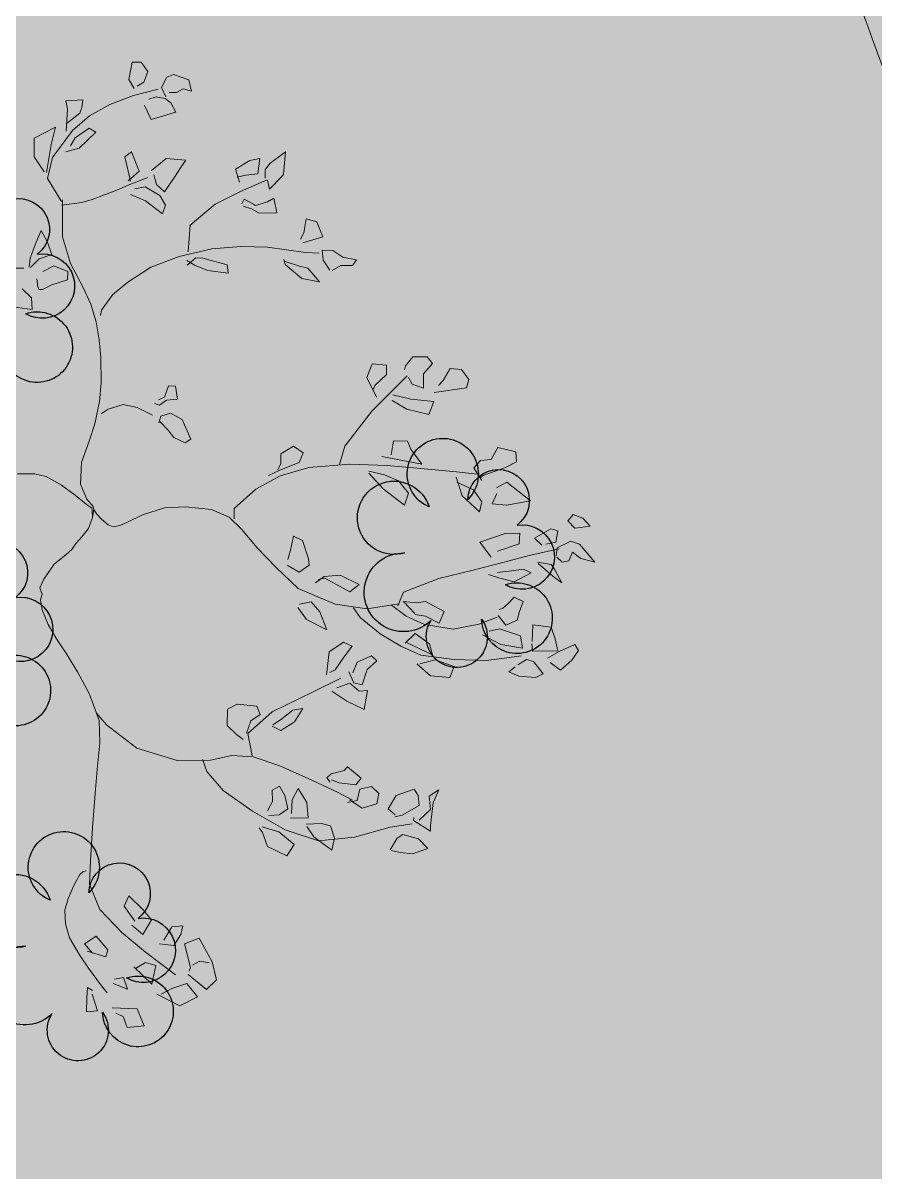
# Model space of a CAD drawing. Header units: millimetres. Extents: x 5637 to 6048, y 3385 to 3927.
# Drawn here: x 5856.34 to 5858.082, y 3552.504 to 3554.854 of the extents above; entities that cross this region are included whole.
import ezdxf

# ---------------------------------------------------------------- set-up
doc = ezdxf.new("R2010")
doc.units = ezdxf.units.MM
doc.layers.add('Contour Lines', color=253, linetype='Continuous')
doc.layers.add('hatch', color=253, linetype='Continuous', lineweight=13)
doc.layers.add('trees new', color=7, linetype='Continuous', lineweight=20)
doc.layers.add('plants1', color=7, linetype='Continuous', true_color=0x89ee5d)
pattern_1 = [(45, (2816.3681, -1263.7476), (-0.265165043, 0.265165043), []), (135, (2816.3681, -1263.7476), (-0.79549513, 0.265165043), [0.9375, -0.5625])]

# ---------------------------------------------------------------- blocks, each defined once
blk = doc.blocks.new('F1')
at = {"color": 92, "linetype": 'Continuous'}
for p, q in [((0.2958, -0.0077), (0.2984, 0.0018)), ((0.2984, 0.0018), (0.3104, -0.003)), ((0.3118, -0.0088), (0.2958, -0.0077)), ((0.3104, -0.003), (0.3188, -0.0071)), ((0.3188, -0.0071), (0.3148, -0.0102)), ((0.3498, -0.0187), (0.3388, -0.0326)), ((0.3568, -0.0187), (0.3463, -0.0224)), ((0.3595, -0.0313), (0.3568, -0.0187)), ((0.2678, -0.0425), (0.2719, -0.0276)), ((0.2719, -0.0276), (0.2826, -0.0278)), ((0.2826, -0.0278), (0.2878, -0.0224)), ((0.2936, -0.0212), (0.2844, -0.0421)), ((0.3138, -0.0299), (0.3043, -0.0404)), ((0.3043, -0.0404), (0.3156, -0.0409)), ((0.3156, -0.0409), (0.3171, -0.0326)), ((0.3388, -0.0326), (0.344, -0.0365)), ((0.344, -0.0365), (0.3595, -0.0313)), ((0.2844, -0.0421), (0.2678, -0.0425)), ((0.3211, -0.0529), (0.3004, -0.0626)), ((0.3004, -0.0626), (0.3151, -0.0721)), ((0.321, -0.0645), (0.3191, -0.0539)), ((0.2904, -0.0636), (0.2731, -0.0792)), ((0.2903, -0.0781), (0.2891, -0.0672)), ((0.3151, -0.0721), (0.321, -0.0645)), ((0.357, -0.0651), (0.3455, -0.0711)), ((0.3455, -0.0711), (0.3551, -0.0835)), ((0.3758, -0.0649), (0.3596, -0.069)), ((0.3663, -0.0796), (0.3828, -0.0721)), ((0.3828, -0.0721), (0.3758, -0.0649)), ((0.2731, -0.0792), (0.2748, -0.0972)), ((0.2898, -0.0924), (0.2903, -0.0781)), ((0.3321, -0.0823), (0.326, -0.0939)), ((0.3551, -0.0835), (0.3663, -0.0796)), ((0.2748, -0.0972), (0.2898, -0.0924)), ((0.326, -0.0939), (0.3331, -0.1036)), ((0.3425, -0.0984), (0.334, -0.0872)), ((0.2968, -0.0966), (0.2781, -0.1073)), ((0.3021, -0.1009), (0.2993, -0.0986)), ((0.324, -0.1036), (0.3021, -0.1009)), ((0.3033, -0.1032), (0.3044, -0.1108)), ((0.3241, -0.1177), (0.324, -0.1036)), ((0.3331, -0.1036), (0.3398, -0.1081)), ((0.3398, -0.1081), (0.3425, -0.0984)), ((0.2781, -0.1073), (0.2829, -0.1187)), ((0.3044, -0.1108), (0.2998, -0.1183)), ((0.2829, -0.1187), (0.2996, -0.121)), ((0.2996, -0.121), (0.3241, -0.1177)), ((0.9224, -0.1628), (0.9116, -0.1827)), ((0.959, -0.1645), (0.9493, -0.1893)), ((0.9116, -0.1827), (0.9216, -0.1862)), ((0.9216, -0.1862), (0.9322, -0.1812)), ((0.9261, -0.1951), (0.9251, -0.198)), ((0.9251, -0.198), (0.9259, -0.2077)), ((0.9292, -0.1953), (0.9261, -0.1951)), ((0.9359, -0.1968), (0.9292, -0.1953)), ((0.9476, -0.1953), (0.9521, -0.2055)), ((0.9556, -0.1978), (0.9482, -0.1941)), ((0.9672, -0.2084), (0.9556, -0.1978)), ((0.3648, -0.2191), (0.3791, -0.2059)), ((0.3791, -0.2059), (0.3928, -0.2061)), ((0.3976, -0.2079), (0.3878, -0.2202)), ((0.3928, -0.2061), (0.3978, -0.205)), ((0.9259, -0.2077), (0.9251, -0.2226)), ((0.9414, -0.2156), (0.9402, -0.2042)), ((0.9521, -0.2055), (0.9517, -0.2175)), ((0.9756, -0.2164), (0.9672, -0.2084)), ((0.372, -0.2291), (0.3648, -0.2191)), ((0.405, -0.217), (0.402, -0.2262)), ((0.4158, -0.2249), (0.4093, -0.2175)), ((0.4778, -0.2202), (0.4843, -0.2162)), ((0.4843, -0.2162), (0.495, -0.2113)), ((0.495, -0.2113), (0.5087, -0.217)), ((0.5087, -0.217), (0.5098, -0.2268)), ((0.9321, -0.2255), (0.9414, -0.2156)), ((0.9517, -0.2175), (0.9641, -0.2177)), ((0.9641, -0.2177), (0.9756, -0.2164)), ((0.3878, -0.2202), (0.372, -0.2291)), ((0.402, -0.2262), (0.4045, -0.2353)), ((0.4253, -0.2282), (0.4158, -0.2249)), ((0.4263, -0.2357), (0.4253, -0.2282)), ((0.4912, -0.233), (0.482, -0.2253)), ((0.5098, -0.2268), (0.5017, -0.2429)), ((0.9251, -0.2226), (0.9321, -0.2255)), ((0.3955, -0.2346), (0.3901, -0.2498)), ((0.4106, -0.2419), (0.3993, -0.2369)), ((0.4045, -0.2353), (0.4168, -0.2373)), ((0.4168, -0.2373), (0.4263, -0.2357)), ((0.4935, -0.2431), (0.4912, -0.233)), ((0.884, -0.2388), (0.8881, -0.2413)), ((1.0176, -0.2388), (1.0335, -0.2498)), ((1.0241, -0.2382), (1.0401, -0.2346)), ((1.0401, -0.2346), (1.0561, -0.2407)), ((0.3721, -0.2483), (0.355, -0.2591)), ((0.3831, -0.2456), (0.3721, -0.2483)), ((0.3811, -0.2591), (0.3855, -0.246)), ((0.3901, -0.2498), (0.4036, -0.2537)), ((0.4183, -0.251), (0.4106, -0.2419)), ((0.4796, -0.2493), (0.473, -0.2551)), ((0.4823, -0.2585), (0.4805, -0.2504)), ((0.5017, -0.2429), (0.4935, -0.2431)), ((1.0561, -0.2407), (1.0583, -0.2626)), ((0.355, -0.2591), (0.3643, -0.2655)), ((0.376, -0.2661), (0.3811, -0.2591)), ((0.4036, -0.2537), (0.4183, -0.251)), ((0.473, -0.2551), (0.476, -0.2698)), ((0.4863, -0.2719), (0.4823, -0.2585)), ((0.7484, -0.2686), (0.7564, -0.2607)), ((0.7564, -0.2607), (0.7644, -0.2585)), ((0.7644, -0.2585), (0.7747, -0.2541)), ((0.7739, -0.2529), (0.7789, -0.2568)), ((0.7789, -0.2568), (0.7782, -0.2659)), ((0.7915, -0.2556), (0.7887, -0.2593)), ((0.7887, -0.2593), (0.7904, -0.2669)), ((0.7939, -0.2661), (0.7935, -0.2601)), ((1.0583, -0.2626), (1.0449, -0.2531)), ((0.3643, -0.2655), (0.376, -0.2661)), ((0.476, -0.2698), (0.4845, -0.281)), ((0.7494, -0.2746), (0.7484, -0.2686)), ((0.7782, -0.2659), (0.769, -0.2738)), ((0.7904, -0.2669), (0.7877, -0.2765)), ((0.8019, -0.2732), (0.7939, -0.2661)), ((1.0429, -0.2756), (1.0376, -0.269)), ((1.0514, -0.2701), (1.0696, -0.2785)), ((0.4096, -0.2874), (0.4146, -0.2819)), ((0.413, -0.28), (0.418, -0.2787)), ((0.418, -0.2787), (0.4198, -0.2835)), ((0.4845, -0.281), (0.4863, -0.2719)), ((0.769, -0.2738), (0.7494, -0.2746)), ((0.7877, -0.2765), (0.7994, -0.279)), ((0.7994, -0.279), (0.8019, -0.2732)), ((1.0326, -0.2756), (1.0408, -0.2951)), ((1.0463, -0.2905), (1.0429, -0.2756)), ((1.0621, -0.2876), (1.0576, -0.2727)), ((1.0696, -0.2785), (1.0771, -0.2798)), ((1.0771, -0.2798), (1.0724, -0.2947)), ((0.3918, -0.2905), (0.3806, -0.2986)), ((0.3888, -0.297), (0.3901, -0.2881)), ((0.4025, -0.3011), (0.4096, -0.2874)), ((0.4198, -0.2835), (0.4183, -0.2957)), ((1.0408, -0.2951), (1.0463, -0.2905)), ((1.0663, -0.2912), (1.0621, -0.2876)), ((1.0724, -0.2947), (1.0663, -0.2912)), ((0.3806, -0.2986), (0.3793, -0.3125)), ((0.3975, -0.3028), (0.3888, -0.297)), ((0.3958, -0.3137), (0.3975, -0.3028)), ((0.4063, -0.3075), (0.4025, -0.3011)), ((0.4203, -0.2999), (0.4063, -0.3075)), ((0.4183, -0.2957), (0.4203, -0.2999)), ((0.3305, -0.3162), (0.3351, -0.3096)), ((0.336, -0.3086), (0.3436, -0.3183)), ((0.3793, -0.3125), (0.3876, -0.3177)), ((0.4897, -0.3113), (0.4763, -0.3208)), ((0.5052, -0.3121), (0.5238, -0.322)), ((0.5718, -0.31), (0.5587, -0.3133)), ((0.5722, -0.3231), (0.574, -0.3125)), ((0.9767, -0.304), (0.9662, -0.3146)), ((0.9782, -0.3187), (0.9799, -0.3094)), ((1.0103, -0.3115), (0.9879, -0.3084)), ((0.9889, -0.3065), (0.9934, -0.3189)), ((1.0124, -0.3187), (1.0103, -0.3115)), ((0.3255, -0.3262), (0.3305, -0.3162)), ((0.3436, -0.3183), (0.3448, -0.3245)), ((0.3616, -0.3303), (0.3626, -0.3235)), ((0.3641, -0.3243), (0.3715, -0.3206)), ((0.3715, -0.3206), (0.38, -0.3317)), ((0.3876, -0.3177), (0.3958, -0.3137)), ((0.4763, -0.3208), (0.4636, -0.3328)), ((0.4905, -0.3293), (0.4908, -0.3166)), ((0.5067, -0.3212), (0.506, -0.3158)), ((0.5145, -0.3326), (0.5067, -0.3212)), ((0.5238, -0.322), (0.5273, -0.3373)), ((0.5587, -0.3133), (0.5433, -0.3274)), ((0.561, -0.3272), (0.5722, -0.3231)), ((0.6112, -0.3148), (0.6012, -0.3228)), ((0.6012, -0.3228), (0.6038, -0.3336)), ((0.6228, -0.3226), (0.6157, -0.3173)), ((0.6335, -0.3299), (0.6228, -0.3226)), ((0.9662, -0.3146), (0.9497, -0.3245)), ((0.9662, -0.3286), (0.9782, -0.3187)), ((0.9934, -0.3189), (1.0124, -0.3187)), ((0.3248, -0.3409), (0.3255, -0.3262)), ((0.3448, -0.3245), (0.336, -0.3363)), ((0.364, -0.3479), (0.3616, -0.3303)), ((0.38, -0.3317), (0.3796, -0.3489)), ((0.4636, -0.3328), (0.4785, -0.3417)), ((0.4805, -0.3346), (0.4905, -0.3293)), ((0.4895, -0.3328), (0.485, -0.339)), ((0.5005, -0.332), (0.4895, -0.3328)), ((0.5213, -0.3433), (0.5145, -0.3326)), ((0.5433, -0.3274), (0.561, -0.3272)), ((0.5867, -0.333), (0.5892, -0.3425)), ((0.6038, -0.3336), (0.6095, -0.3351)), ((0.6268, -0.3361), (0.6335, -0.3299)), ((0.6932, -0.3286), (0.6939, -0.34)), ((0.8952, -0.3355), (0.9021, -0.3299)), ((0.8981, -0.3288), (0.9014, -0.3384)), ((0.9497, -0.3245), (0.9561, -0.3301)), ((0.9561, -0.3301), (0.9662, -0.3286)), ((0.9766, -0.3293), (0.9676, -0.3336)), ((0.9676, -0.3336), (0.9767, -0.3469)), ((0.9857, -0.3301), (0.9766, -0.3293)), ((0.9919, -0.3355), (0.9901, -0.3297)), ((0.336, -0.3363), (0.3248, -0.3409)), ((0.3533, -0.338), (0.3388, -0.3489)), ((0.3571, -0.356), (0.3518, -0.3429)), ((0.3556, -0.3394), (0.3533, -0.338)), ((0.4785, -0.3417), (0.4805, -0.3346)), ((0.485, -0.339), (0.4963, -0.3483)), ((0.5058, -0.3423), (0.4982, -0.3353)), ((0.5067, -0.3566), (0.5058, -0.3423)), ((0.5273, -0.3373), (0.5213, -0.3433)), ((0.568, -0.3593), (0.5877, -0.3425)), ((0.5892, -0.3425), (0.5853, -0.3566)), ((0.5877, -0.3425), (0.5888, -0.3365)), ((0.6095, -0.3351), (0.6268, -0.3361)), ((0.6939, -0.34), (0.6942, -0.3587)), ((0.6992, -0.3429), (0.6949, -0.3382)), ((0.7075, -0.346), (0.6992, -0.3429)), ((0.8777, -0.3609), (0.8867, -0.3444)), ((0.8989, -0.3442), (0.8854, -0.3626)), ((0.8867, -0.3444), (0.8952, -0.3355)), ((0.9014, -0.3384), (0.8989, -0.3442)), ((0.9954, -0.346), (0.9919, -0.3355)), ((1.0651, -0.3417), (1.0746, -0.3404)), ((1.0746, -0.3404), (1.0883, -0.3487)), ((0.3388, -0.3489), (0.3435, -0.351)), ((0.3435, -0.351), (0.3618, -0.3607)), ((0.373, -0.3502), (0.364, -0.3479)), ((0.3796, -0.3489), (0.373, -0.3502)), ((0.4963, -0.3483), (0.5007, -0.3595)), ((0.71, -0.3593), (0.7075, -0.346)), ((0.9767, -0.3469), (0.9834, -0.356)), ((0.9876, -0.3622), (0.9954, -0.346)), ((1.0334, -0.346), (1.0313, -0.3694)), ((1.0473, -0.345), (1.0334, -0.346)), ((1.0508, -0.3578), (1.0514, -0.3506)), ((1.0673, -0.352), (1.0663, -0.3452)), ((1.0751, -0.3589), (1.0673, -0.352)), ((1.0883, -0.3487), (1.0853, -0.3564)), ((0.3686, -0.3593), (0.3571, -0.356)), ((0.3618, -0.3607), (0.3708, -0.3696)), ((0.3708, -0.3696), (0.3686, -0.3593)), ((0.5007, -0.3595), (0.5067, -0.3566)), ((0.571, -0.3694), (0.568, -0.3593)), ((0.5853, -0.3566), (0.571, -0.3694)), ((0.6942, -0.3587), (0.7009, -0.3653)), ((0.7009, -0.3653), (0.71, -0.3593)), ((0.8854, -0.3626), (0.8777, -0.3609)), ((0.9834, -0.356), (0.9876, -0.3622)), ((1.0411, -0.3682), (1.0464, -0.3649)), ((1.0464, -0.3649), (1.0508, -0.3578)), ((1.0479, -0.3659), (1.0571, -0.3653)), ((1.0571, -0.3653), (1.0641, -0.3732)), ((1.0853, -0.3564), (1.0751, -0.3589)), ((1.0313, -0.3694), (1.0411, -0.3682)), ((1.0478, -0.3763), (1.0504, -0.3701)), ((1.0641, -0.3732), (1.0641, -0.3798)), ((1.0441, -0.3895), (1.0489, -0.3831)), ((1.0489, -0.3831), (1.0478, -0.3763)), ((1.0641, -0.3798), (1.0546, -0.391)), ((0.4848, -0.3924), (0.4701, -0.4001)), ((0.4823, -0.4092), (0.4838, -0.3949)), ((0.5063, -0.3905), (0.4875, -0.4086)), ((0.5112, -0.4009), (0.5062, -0.3893)), ((0.9247, -0.4017), (0.9296, -0.3955)), ((0.9321, -0.3951), (0.9354, -0.3986)), ((1.0546, -0.391), (1.0441, -0.3895)), ((0.4701, -0.4001), (0.4625, -0.416)), ((0.4978, -0.4096), (0.5112, -0.4009)), ((0.5283, -0.4073), (0.542, -0.4015)), ((0.542, -0.4015), (0.5368, -0.4119)), ((0.9131, -0.422), (0.9184, -0.4067)), ((0.9184, -0.4067), (0.9247, -0.4017)), ((0.9261, -0.4063), (0.9254, -0.4177)), ((0.9279, -0.405), (0.9261, -0.4063)), ((0.9354, -0.3986), (0.9279, -0.405)), ((0.9514, -0.4003), (0.9636, -0.4013)), ((0.9552, -0.4081), (0.9564, -0.3999)), ((0.9636, -0.4013), (0.9662, -0.4162)), ((0.4625, -0.416), (0.4705, -0.4231)), ((0.4705, -0.4231), (0.4823, -0.4092)), ((0.4875, -0.4086), (0.4978, -0.4096)), ((0.512, -0.4247), (0.5225, -0.4154)), ((0.5225, -0.4154), (0.5273, -0.4073)), ((0.5368, -0.4119), (0.5348, -0.4202)), ((0.6622, -0.4144), (0.6443, -0.4214)), ((0.6557, -0.427), (0.6639, -0.415)), ((0.8492, -0.4216), (0.8666, -0.4119)), ((0.8691, -0.4129), (0.8604, -0.4235)), ((0.8666, -0.4119), (0.8711, -0.4123)), ((0.9522, -0.4185), (0.9552, -0.4081)), ((0.9662, -0.4162), (0.9647, -0.4253)), ((0.5202, -0.4328), (0.512, -0.4247)), ((0.5348, -0.4202), (0.5202, -0.4328)), ((0.6443, -0.4214), (0.6235, -0.434)), ((0.646, -0.4371), (0.6557, -0.427)), ((0.8407, -0.4353), (0.8492, -0.4216)), ((0.8604, -0.4235), (0.8559, -0.4299)), ((0.9264, -0.4243), (0.9131, -0.422)), ((0.9254, -0.4177), (0.9264, -0.4243)), ((0.9354, -0.4235), (0.9422, -0.4384)), ((0.9437, -0.4247), (0.9354, -0.4235)), ((0.9532, -0.4262), (0.9461, -0.4233)), ((0.9647, -0.4253), (0.9522, -0.4185)), ((0.9572, -0.4322), (0.9532, -0.4262)), ((0.6235, -0.434), (0.6322, -0.4415)), ((0.6322, -0.4415), (0.646, -0.4371)), ((0.6719, -0.4309), (0.6525, -0.4622)), ((0.8559, -0.4299), (0.8407, -0.4353)), ((0.8791, -0.434), (0.8777, -0.4529)), ((0.8872, -0.4382), (0.8831, -0.4332)), ((0.8982, -0.4446), (0.8872, -0.4382)), ((0.9422, -0.4384), (0.9436, -0.4402)), ((0.9617, -0.4493), (0.9572, -0.4322)), ((0.6815, -0.4458), (0.6704, -0.4394)), ((0.6765, -0.4576), (0.6815, -0.4458)), ((0.724, -0.4458), (0.744, -0.444)), ((0.7344, -0.4483), (0.7319, -0.446)), ((0.74, -0.4618), (0.7344, -0.4483)), ((0.744, -0.444), (0.7537, -0.4531)), ((0.8471, -0.4481), (0.8576, -0.4456)), ((0.8576, -0.4456), (0.8664, -0.4481)), ((0.8664, -0.4481), (0.8627, -0.4568)), ((0.8922, -0.4529), (0.8982, -0.4446)), ((0.9436, -0.4402), (0.9617, -0.4493)), ((0.4878, -0.4576), (0.4738, -0.4698)), ((0.6525, -0.4622), (0.6687, -0.4578)), ((0.6687, -0.4578), (0.6765, -0.4576)), ((0.7162, -0.458), (0.704, -0.4676)), ((0.7537, -0.4531), (0.7479, -0.4649)), ((0.8436, -0.4686), (0.8472, -0.4589)), ((0.8472, -0.4589), (0.8461, -0.4498)), ((0.8627, -0.4568), (0.8539, -0.4632)), ((0.8777, -0.4529), (0.8922, -0.4529)), ((0.448, -0.4678), (0.4408, -0.4748)), ((0.4501, -0.4748), (0.448, -0.4678)), ((0.4738, -0.4698), (0.4636, -0.487)), ((0.4875, -0.474), (0.4887, -0.4645)), ((0.704, -0.4676), (0.6922, -0.4845)), ((0.711, -0.4742), (0.7207, -0.4603)), ((0.7479, -0.4649), (0.74, -0.4618)), ((0.8471, -0.474), (0.8436, -0.4686)), ((0.8539, -0.4632), (0.8471, -0.474)), ((0.4408, -0.4748), (0.4341, -0.4887)), ((0.4525, -0.4866), (0.4508, -0.4777)), ((0.4745, -0.4895), (0.4875, -0.474)), ((0.499, -0.4771), (0.4885, -0.4804)), ((0.5035, -0.4831), (0.5038, -0.48)), ((0.7015, -0.4928), (0.711, -0.4742)), ((0.7234, -0.4802), (0.7162, -0.4885)), ((0.7302, -0.4794), (0.7234, -0.4802)), ((0.7412, -0.4808), (0.7379, -0.4785)), ((0.4341, -0.4887), (0.435, -0.4963)), ((0.4485, -0.492), (0.4525, -0.4866)), ((0.4636, -0.487), (0.4745, -0.4895)), ((0.4885, -0.4804), (0.4888, -0.4918)), ((0.5062, -0.4899), (0.5035, -0.4831)), ((0.5093, -0.4968), (0.5062, -0.4899)), ((0.537, -0.4825), (0.5302, -0.4908)), ((0.5325, -0.5032), (0.5358, -0.4905)), ((0.5508, -0.4905), (0.5673, -0.4858)), ((0.5673, -0.4858), (0.5663, -0.51)), ((0.6123, -0.486), (0.5932, -0.4955)), ((0.6302, -0.4872), (0.6123, -0.486)), ((0.6137, -0.4976), (0.6258, -0.486)), ((0.6922, -0.4845), (0.7015, -0.4928)), ((0.7162, -0.4885), (0.7285, -0.4934)), ((0.7464, -0.4897), (0.7412, -0.4808)), ((0.7415, -0.5019), (0.7464, -0.4897)), ((0.435, -0.4963), (0.4485, -0.492)), ((0.4576, -0.4945), (0.4496, -0.5162)), ((0.464, -0.4963), (0.4576, -0.4945)), ((0.4798, -0.5036), (0.466, -0.4974)), ((0.4888, -0.4918), (0.4955, -0.4966)), ((0.4955, -0.4966), (0.5027, -0.503)), ((0.5027, -0.503), (0.5093, -0.4968)), ((0.5302, -0.4908), (0.5225, -0.5019)), ((0.5528, -0.5185), (0.5537, -0.4978)), ((0.5932, -0.4955), (0.6007, -0.5007)), ((0.6007, -0.5007), (0.6137, -0.4976)), ((0.709, -0.4961), (0.7024, -0.5251)), ((0.7285, -0.4934), (0.7342, -0.5042)), ((0.4421, -0.5059), (0.4323, -0.5119)), ((0.4486, -0.517), (0.4468, -0.505)), ((0.4718, -0.5183), (0.4798, -0.5036)), ((0.5225, -0.5019), (0.5243, -0.5191)), ((0.53, -0.5137), (0.5325, -0.5032)), ((0.5663, -0.51), (0.5617, -0.5226)), ((0.5898, -0.5204), (0.5957, -0.5088)), ((0.5957, -0.5088), (0.6028, -0.5162)), ((0.6188, -0.5075), (0.6323, -0.505)), ((0.6227, -0.511), (0.6217, -0.5073)), ((0.6222, -0.532), (0.6227, -0.511)), ((0.6323, -0.505), (0.6362, -0.5131)), ((0.7164, -0.5079), (0.7135, -0.5021)), ((0.7242, -0.5177), (0.7164, -0.5079)), ((0.7342, -0.5042), (0.7415, -0.5019)), ((0.4323, -0.5119), (0.4371, -0.5249)), ((0.4493, -0.5326), (0.4486, -0.517)), ((0.4496, -0.5162), (0.4606, -0.5179)), ((0.4606, -0.5179), (0.4718, -0.5183)), ((0.5243, -0.5191), (0.53, -0.5137)), ((0.5617, -0.5226), (0.5528, -0.5185)), ((0.5857, -0.5421), (0.5898, -0.5204)), ((0.6077, -0.5177), (0.6093, -0.5284)), ((0.6362, -0.5131), (0.6337, -0.5226)), ((0.7197, -0.527), (0.7242, -0.5177)), ((0.4371, -0.5249), (0.443, -0.5336)), ((0.53, -0.528), (0.5145, -0.5365)), ((0.525, -0.5388), (0.5313, -0.528)), ((0.6093, -0.5284), (0.5857, -0.5421)), ((0.6232, -0.5433), (0.6222, -0.532)), ((0.6415, -0.532), (0.632, -0.546)), ((0.6337, -0.5226), (0.6415, -0.532)), ((0.7024, -0.5251), (0.7087, -0.5297)), ((0.7087, -0.5297), (0.7197, -0.527)), ((0.443, -0.5336), (0.4493, -0.5326)), ((0.5145, -0.5365), (0.5058, -0.5417)), ((0.5058, -0.5417), (0.5192, -0.5402)), ((0.5192, -0.5402), (0.525, -0.5388)), ((0.544, -0.5409), (0.5423, -0.5502)), ((0.5527, -0.5332), (0.5443, -0.5373)), ((0.5552, -0.5502), (0.5527, -0.5332)), ((0.5232, -0.5489), (0.5222, -0.5549)), ((0.5292, -0.546), (0.5232, -0.5489)), ((0.5372, -0.5493), (0.5307, -0.546)), ((0.5383, -0.5632), (0.5372, -0.5493)), ((0.5423, -0.5502), (0.5512, -0.5556)), ((0.5512, -0.5556), (0.5552, -0.5502)), ((0.632, -0.546), (0.6232, -0.5433)), ((0.5283, -0.5609), (0.5202, -0.5659)), ((0.5222, -0.5549), (0.5283, -0.5609)), ((0.5327, -0.5696), (0.5383, -0.5632)), ((0.5202, -0.5659), (0.5127, -0.5765)), ((0.5127, -0.5765), (0.5327, -0.5696)), ((0.5477, -0.5711), (0.5447, -0.5845)), ((0.5565, -0.5672), (0.5478, -0.5709)), ((0.5538, -0.5808), (0.56, -0.5738)), ((0.56, -0.5738), (0.5565, -0.5672)), ((0.5447, -0.5845), (0.5538, -0.5808))]:
    blk.add_line(p, q, dxfattribs=at)
at = {"color": 33, "linetype": 'Continuous'}
for p, q in [((0.5351, -0.1092), (0.5053, -0.1274)), ((0.5487, -0.1046), (0.5351, -0.1092)), ((0.5053, -0.1274), (0.4816, -0.1576)), ((0.4816, -0.1576), (0.4712, -0.1858)), ((0.4413, -0.1868), (0.4141, -0.2046)), ((0.4628, -0.179), (0.4413, -0.1868)), ((0.4746, -0.1794), (0.4628, -0.179)), ((0.4712, -0.1858), (0.468, -0.2055)), ((0.4141, -0.2046), (0.3874, -0.2262)), ((0.468, -0.2055), (0.4599, -0.2231)), ((0.8004, -0.2071), (0.802, -0.2144)), ((0.802, -0.2144), (0.8012, -0.2286)), ((0.3874, -0.2262), (0.3673, -0.251)), ((0.4599, -0.2231), (0.4435, -0.2427)), ((0.8012, -0.2286), (0.7939, -0.2396)), ((0.7939, -0.2396), (0.7824, -0.2502)), ((0.9933, -0.2431), (1.0176, -0.2388)), ((1.0449, -0.2531), (1.0229, -0.2398)), ((0.4435, -0.2427), (0.421, -0.2651)), ((0.8881, -0.2413), (0.8977, -0.2556)), ((1.0335, -0.2498), (1.05, -0.2758)), ((0.3673, -0.251), (0.3585, -0.2825)), ((0.8977, -0.2556), (0.9033, -0.2729)), ((0.421, -0.2651), (0.4017, -0.2833)), ((1.0339, -0.2632), (1.0326, -0.2756)), ((0.9033, -0.2729), (0.9084, -0.2974)), ((1.05, -0.2758), (1.0568, -0.2951)), ((0.3585, -0.2825), (0.3551, -0.3162)), ((0.4017, -0.2833), (0.3904, -0.293)), ((0.6677, -0.2852), (0.6765, -0.2887)), ((0.6765, -0.2887), (0.6858, -0.3133)), ((0.9084, -0.2974), (0.9082, -0.3249)), ((1.0568, -0.2951), (1.0596, -0.3158)), ((0.3551, -0.3162), (0.3508, -0.3357)), ((0.6858, -0.3133), (0.689, -0.3382)), ((1.0596, -0.3158), (1.0594, -0.339)), ((0.9082, -0.3249), (0.9039, -0.3551)), ((0.689, -0.3382), (0.6866, -0.3653)), ((1.0594, -0.339), (1.0568, -0.362)), ((0.5427, -0.3595), (0.5224, -0.3711)), ((0.5536, -0.357), (0.5427, -0.3595)), ((0.6866, -0.3653), (0.6761, -0.4013)), ((0.9039, -0.3551), (0.8963, -0.3804)), ((0.5224, -0.3711), (0.5047, -0.3852)), ((0.5047, -0.3852), (0.4909, -0.3986)), ((0.8963, -0.3804), (0.8871, -0.4026)), ((0.5403, -0.3953), (0.5499, -0.4046)), ((0.4909, -0.3986), (0.4762, -0.4253)), ((0.5499, -0.4046), (0.5499, -0.439)), ((0.6761, -0.4013), (0.6628, -0.4324)), ((0.8871, -0.4026), (0.8698, -0.4332)), ((0.4762, -0.4253), (0.465, -0.4522)), ((0.6628, -0.4324), (0.6506, -0.4568)), ((0.8698, -0.4332), (0.8648, -0.4444)), ((0.5499, -0.439), (0.5459, -0.4696)), ((0.465, -0.4522), (0.4609, -0.4684)), ((0.6506, -0.4568), (0.6345, -0.4891)), ((0.4609, -0.4684), (0.4573, -0.4833)), ((0.5459, -0.4696), (0.5425, -0.4984)), ((0.6345, -0.4891), (0.6255, -0.5061)), ((0.5425, -0.4984), (0.5395, -0.5243)), ((0.5395, -0.5243), (0.5355, -0.5508))]:
    blk.add_line(p, q, dxfattribs=at)
for points in [[(0.4182, -0.0442), (0.4184, -0.0411), (0.4171, -0.0375), (0.4135, -0.0334), (0.4103, -0.0293), (0.4007, -0.0199), (0.3918, -0.0131), (0.38, -0.0092), (0.3669, -0.0079), (0.3492, -0.011), (0.335, -0.0142), (0.3157, -0.0193), (0.3079, -0.022)], [(0.7235, -0.1682), (0.7289, -0.1645), (0.7402, -0.1582), (0.7531, -0.15), (0.7655, -0.1398), (0.7713, -0.1309), (0.777, -0.1164)], [(0.7235, -0.1682), (0.7217, -0.1676), (0.7155, -0.1655), (0.7075, -0.1587), (0.7026, -0.1502), (0.6988, -0.1429), (0.695, -0.1375), (0.6928, -0.1311), (0.6884, -0.1179), (0.6791, -0.104), (0.6731, -0.098), (0.6671, -0.0978), (0.6626, -0.0945), (0.6536, -0.0926), (0.6395, -0.0928), (0.6243, -0.0953), (0.6086, -0.0988), (0.5895, -0.1021), (0.5668, -0.105), (0.5411, -0.1046), (0.522, -0.0978), (0.5003, -0.0866), (0.4808, -0.0771), (0.4525, -0.0638), (0.4254, -0.0512), (0.4057, -0.0427), (0.381, -0.0431), (0.3543, -0.0541), (0.3298, -0.0678), (0.3008, -0.0858)], [(0.7155, -0.1655), (0.7217, -0.1692), (0.7167, -0.1703), (0.7111, -0.1727), (0.704, -0.1765), (0.7008, -0.18), (0.6998, -0.1862), (0.7, -0.1932), (0.7012, -0.2088), (0.7, -0.2299), (0.694, -0.2481), (0.6831, -0.269), (0.6707, -0.2816), (0.6566, -0.2879), (0.6355, -0.2951), (0.6126, -0.3048), (0.5877, -0.3166), (0.5622, -0.3427), (0.5477, -0.3684), (0.5415, -0.397)], [(0.7217, -0.1692), (0.7245, -0.1698), (0.7328, -0.1667), (0.7476, -0.1665), (0.7657, -0.1744), (0.775, -0.1825), (0.7812, -0.1879), (0.794, -0.1984), (0.8113, -0.2096), (0.8266, -0.2173), (0.8483, -0.2251), (0.8636, -0.2297), (0.88, -0.233), (0.8967, -0.2344), (0.9134, -0.2332), (0.9379, -0.2305), (0.9632, -0.2324), (0.9943, -0.2446)], [(0.4611, -0.2226), (0.4814, -0.2262), (0.4917, -0.2541), (0.4951, -0.2953), (0.4977, -0.3233)], [(0.9903, -0.2421), (0.9859, -0.2601), (0.9851, -0.2698), (0.9847, -0.2937), (0.9853, -0.305), (0.9853, -0.3243)], [(0.909, -0.334), (0.9311, -0.3444), (0.9407, -0.3725), (0.9429, -0.398), (0.9441, -0.4245)], [(0.5429, -0.3903), (0.5288, -0.399), (0.5156, -0.4119), (0.5023, -0.4346), (0.4981, -0.458), (0.4981, -0.4758)], [(0.6791, -0.3924), (0.693, -0.4028), (0.7137, -0.4371), (0.7322, -0.4787)]]:
    blk.add_lwpolyline(points, dxfattribs=at)
blk = doc.blocks.new('659')
at = {"layer": 'plants1', "color": 4, "lineweight": 30, "elevation": -8293.663}
blk.add_lwpolyline([(3460.0458, 5146.3119, -3.050591), (3460.2171, 5146.0155, -1.895868), (3460.0521, 5145.6373, -1.508048), (3459.4601, 5145.672, -2.38335), (3459.2036, 5146.0144, -3.314684), (3459.2828, 5146.3267, -1.587341), (3459.6442, 5146.603, -1.429778)], format="xyb", close=True, dxfattribs=at)
at = {"layer": 'plants1', "color": 4, "lineweight": 30}
for points in [[(3456.3757, 5143.6951, -3.050591), (3456.547, 5143.3987, -1.895868), (3456.382, 5143.0205, -1.508048), (3455.79, 5143.0551, -2.38335), (3455.5335, 5143.3976, -3.314684), (3455.6128, 5143.7099, -1.587341), (3455.9741, 5143.9862, -1.429778)], [(3458.8441, 5142.3439, -3.050591), (3459.0154, 5142.0475, -1.895868), (3458.8504, 5141.6694, -1.508048), (3458.2584, 5141.704, -2.38335), (3458.002, 5142.0465, -3.314684), (3458.0812, 5142.3588, -1.587341), (3458.4426, 5142.635, -1.429778)], [(3461.6466, 5142.1416, -3.050591), (3461.8179, 5141.8451, -1.895868), (3461.6529, 5141.467, -1.508048), (3461.0609, 5141.5016, -2.38335), (3460.8044, 5141.8441, -3.314684), (3460.8836, 5142.1564, -1.587341), (3461.245, 5142.4326, -1.429778)]]:
    blk.add_lwpolyline(points, format="xyb", close=True, dxfattribs=at)
at = {"layer": 'trees new', "color": 84, "xscale": 8.999999999991655, "yscale": 8.999999999991655, "zscale": 8.999999999991655, "rotation": 176.1350928566816}
blk.add_blockref('F1', (3464.4408, 5141.5627, -8293.663), dxfattribs=at)

msp = doc.modelspace()

# ---------------------------------------------------------------- hatches: boundary and pattern name
at = {"layer": 'hatch'}
h = msp.add_hatch(dxfattribs=at)
h.set_pattern_fill('ANSI31', color=256, scale=8, style=0)
h.set_pattern_definition([(45, (2816.3681, -1263.7476), (-0.70710678, 0.70710678), [])])
edge = h.paths.add_edge_path()
edge.add_arc((5796.8019, 3658.9007), 4.8122, 23.9759, 83.9759, ccw=False)
edge.add_line((5801.1989, 3660.8562), (5827.195, 3605.149))
edge.add_arc((5822.4955, 3602.9559), 5.1861, -3.8235, 25.0164, ccw=False)
edge.add_line((5827.67, 3602.61), (5827.229, 3592.865))
edge.add_arc((5831.6373, 3591.7187), 4.5549, 165.4238, 214.4228)
edge.add_line((5827.8801, 3589.1438), (5842.1987, 3558.5311))
edge.add_arc((6057.3742, 3663.9285), 239.602, 206.096573, 206.967843)
edge.add_line((5843.8263, 3555.2713), (5845.5235, 3552.8595))
edge.add_line((5845.5235, 3552.8595), (5849.5724, 3547.7551))
edge.add_line((5849.5724, 3547.7551), (5850.6919, 3546.4841))
edge.add_line((5850.6919, 3546.4841), (5851.201, 3546.0602))
edge.add_line((5851.201, 3546.0602), (5852.5843, 3545.2828))
edge.add_line((5852.5843, 3545.2828), (5866.6042, 3540.0022))
edge.add_line((5866.6042, 3540.0022), (5867.4324, 3539.5689))
edge.add_line((5867.4324, 3539.5689), (5868.9186, 3538.1098))
edge.add_line((5868.9186, 3538.1098), (5866.3675, 3543.9441))
edge.add_line((5866.3675, 3543.9441), (5855.3067, 3547.8735))
edge.add_arc((5857.9518, 3555.3192), 7.9015, 220.23528, 250.44203, ccw=False)
edge.add_line((5851.9198, 3550.2154), (5847.948, 3555.0698))
edge.add_arc((5897.4021, 3591.6081), 61.4879, 213.296728, 216.458127, ccw=False)
edge.add_line((5846.0082, 3557.8527), (5835.7707, 3581.1548))
edge.add_line((5835.7707, 3581.1548), (5831.1457, 3589.7964))
edge.add_arc((5844.0492, 3593.7464), 13.4946, 179.28798, 197.02021, ccw=False)
edge.add_line((5830.5557, 3593.9141), (5830.9896, 3603.0637))
edge.add_arc((5824.4283, 3603.3749), 6.5687, 357.28469, 381.22262)
edge.add_line((5830.5515, 3605.7527), (5806.254, 3657.8409))
edge.add_arc((5810.8824, 3659.9999), 5.1072, 111.6504, 205.0075, ccw=False)
edge.add_line((5808.9982, 3664.7467), (5797.3069, 3663.6863))
at = {"layer": 'plants1'}
h = msp.add_hatch(dxfattribs=at)
h.set_pattern_fill('ANSI38', color=256, scale=3, style=0)
h.set_pattern_definition(pattern_1)
edge = h.paths.add_edge_path()
edge.add_line((5867.34, 3539.4016), (5867.9205, 3539.0129))
edge.add_line((5867.9205, 3539.0129), (5868.3076, 3538.6455))
edge.add_line((5868.3076, 3538.6455), (5868.7519, 3538.1479))
edge.add_line((5868.7519, 3538.1479), (5869.0415, 3537.7423))
edge.add_line((5869.0415, 3537.7423), (5873.6365, 3527.954))
edge.add_line((5873.6365, 3527.954), (5903.83, 3542.0081))
edge.add_line((5903.83, 3542.0081), (5918.2915, 3541.2623))
edge.add_line((5918.2915, 3541.2623), (5941.162, 3551.495))
edge.add_line((5941.162, 3551.495), (5950.4831, 3563.8524))
edge.add_line((5950.4831, 3563.8524), (5964.2748, 3570.2305))
edge.add_line((5964.2748, 3570.2305), (5965.7412, 3570.8701))
edge.add_arc((5969.4272, 3564.866), 7.0453, 27.80089, 121.54638, ccw=False)
edge.add_arc((5969.675, 3565.2046), 6.6708, -45.77841, 26.22115, ccw=False)
edge.add_line((5974.3274, 3560.424), (5968.6933, 3565.0527))
edge.add_line((5968.6933, 3565.0527), (5960.2948, 3566.7358))
edge.add_line((5960.2948, 3566.7358), (5952.8625, 3563.4091))
edge.add_line((5952.8625, 3563.4091), (5951.1759, 3562.582))
edge.add_line((5951.1759, 3562.582), (5941.9997, 3550.4447))
edge.add_line((5941.9997, 3550.4447), (5918.5346, 3539.9421))
edge.add_line((5918.5346, 3539.9421), (5904.7077, 3540.6969))
edge.add_line((5904.7077, 3540.6969), (5873.0148, 3526.2825))
edge.add_line((5873.0148, 3526.2825), (5867.4745, 3538.1143))
edge.add_line((5867.4745, 3538.1143), (5850.7568, 3543.6974))
edge.add_line((5850.7568, 3543.6974), (5843.6617, 3553.6137))
edge.add_arc((5860.0915, 3565.3693), 20.2023, 201.39527, 215.58393, ccw=False)
edge.add_line((5841.2815, 3557.9995), (5825.6335, 3591.3345))
edge.add_line((5825.6335, 3591.3345), (5826.2431, 3603.8279))
edge.add_line((5826.2431, 3603.8279), (5807.9322, 3643.2125))
edge.add_line((5807.9322, 3643.2125), (5807.5443, 3643.0187))
edge.add_line((5807.5443, 3643.0187), (5797.9834, 3663.1782))
edge.add_line((5797.9834, 3663.1782), (5798.2207, 3663.2308))
edge.add_line((5798.2207, 3663.2308), (5798.4305, 3663.244))
edge.add_arc((5796.4713, 3658.6814), 4.9654, 43.2819, 66.7604, ccw=False)
edge.add_arc((5798.4192, 3659.9306), 2.7244, 20.3316, 52.2783, ccw=False)
edge.add_line((5800.9739, 3660.8773), (5827.0198, 3605.0634))
edge.add_arc((5822.5809, 3602.992), 4.8985, -5.6385, 25.0165, ccw=False)
edge.add_line((5827.4557, 3602.5107), (5827.0268, 3592.3414))
edge.add_arc((5831.4421, 3591.7535), 4.4542, 172.4152, 196.7576)
edge.add_line((5827.177, 3590.4692), (5842.181, 3557.9258))
edge.add_line((5842.181, 3557.9258), (5843.9318, 3555.5876))
edge.add_line((5843.9318, 3555.5876), (5844.4583, 3554.7327))
edge.add_line((5844.4583, 3554.7327), (5845.5115, 3553.1462))
edge.add_line((5845.5115, 3553.1462), (5846.2267, 3552.1473))
edge.add_line((5846.2267, 3552.1473), (5850.021, 3546.9752))
edge.add_arc((5853.5932, 3549.5959), 4.4304, 216.2648, 225.9659)
edge.add_arc((5856.0056, 3552.091), 7.901, 225.9659, 233.19828)
edge.add_arc((5852.8654, 3547.8936), 2.659, 233.1983, 246.1025)
edge.add_arc((5864.5482, 3574.2605), 31.4981, 246.10248, 247.39463)
edge.add_line((5852.4409, 3545.1822), (5866.9187, 3539.6234))
edge.add_line((5866.9187, 3539.6234), (5867.34, 3539.4016))
h = msp.add_hatch(dxfattribs=at)
h.set_pattern_fill('ANSI38', color=256, scale=3, style=0)
h.set_pattern_definition(pattern_1)
edge = h.paths.add_edge_path()
edge.add_line((5725.3638, 3655.929), (5797.2855, 3662.6908))
edge.add_line((5797.2855, 3662.6908), (5824.8068, 3603.2379))
edge.add_line((5824.8068, 3603.2379), (5824.2281, 3590.8801))
edge.add_line((5824.2281, 3590.8801), (5841.2298, 3554.4382))
edge.add_line((5841.2298, 3554.4382), (5849.6016, 3542.4688))
edge.add_line((5849.6016, 3542.4688), (5866.5608, 3537.0675))
edge.add_line((5866.5608, 3537.0675), (5872.4411, 3524.3818))
edge.add_line((5872.4411, 3524.3818), (5904.7068, 3539.0946))
edge.add_line((5904.7068, 3539.0946), (5918.1881, 3538.4642))
edge.add_line((5918.1881, 3538.4642), (5942.734, 3549.5127))
edge.add_line((5942.734, 3549.5127), (5952.3037, 3561.8596))
edge.add_line((5952.3037, 3561.8596), (5960.5734, 3565.6103))
edge.add_line((5960.5734, 3565.6103), (5967.9295, 3564.0349))
edge.add_line((5967.9295, 3564.0349), (5968.8219, 3563.4701))
edge.add_line((5968.8219, 3563.4701), (5964.5405, 3561.4618))
edge.add_line((5964.5405, 3561.4618), (5955.8447, 3557.4705))
edge.add_line((5955.8447, 3557.4705), (5946.3585, 3544.9477))
edge.add_line((5946.3585, 3544.9477), (5919.8451, 3533.0747))
edge.add_line((5919.8451, 3533.0747), (5906.0983, 3533.7568))
edge.add_line((5906.0983, 3533.7568), (5874.5935, 3519.4365))
edge.add_arc((5872.3722, 3524.3235), 5.3681, 204.0277, 294.4439, ccw=False)
edge.add_line((5867.4692, 3522.1377), (5862.4626, 3532.3299))
edge.add_line((5862.4626, 3532.3299), (5846.4433, 3537.9825))
edge.add_line((5846.4433, 3537.9825), (5836.4729, 3552.3417))
edge.add_line((5836.4729, 3552.3417), (5835.0144, 3554.6442))
edge.add_line((5835.0144, 3554.6442), (5818.8669, 3589.8413))
edge.add_line((5818.8669, 3589.8413), (5819.5207, 3602.2738))
edge.add_line((5819.5207, 3602.2738), (5801.5531, 3640.6043))
edge.add_line((5801.5531, 3640.6043), (5788.2949, 3640.1867))
edge.add_line((5788.2949, 3640.1867), (5786.9118, 3635.3352))
edge.add_line((5786.9118, 3635.3352), (5741.7205, 3631.4368))
edge.add_line((5741.7205, 3631.4368), (5726.6478, 3641.0072))
edge.add_line((5726.6478, 3641.0072), (5725.3638, 3655.929))
at = {"layer": 'plants1', "lineweight": 9, "true_color": 0x87ea5d}
h = msp.add_hatch(dxfattribs=at)
h.set_pattern_fill('GRASS', color=83, style=0)
h.set_pattern_definition([(90, (2816.3681, -1263.7476), (-0.70710678, 0.70710678), [0.1875, -1.22671356]), (45, (2816.3681, -1263.7476), (-0.70710678, 0.70710678), [0.1875, -0.8125]), (135, (2816.3681, -1263.7476), (-0.70710678, -0.70710678), [0.1875, -0.8125])])
edge = h.paths.add_edge_path()
edge.add_line((5983.5431, 3551.4458), (5969.6406, 3562.8382))
edge.add_line((5969.6406, 3562.8382), (5966.4923, 3561.7686))
edge.add_line((5966.4923, 3561.7686), (5955.921, 3557.2999))
edge.add_line((5955.921, 3557.2999), (5946.2387, 3544.6394))
edge.add_line((5946.2387, 3544.6394), (5920.2172, 3532.9936))
edge.add_line((5920.2172, 3532.9936), (5906.1222, 3533.8061))
edge.add_line((5906.1222, 3533.8061), (5874.3032, 3518.9058))
edge.add_arc((5872.286, 3523.5882), 5.0984, 205.9057, 293.3056, ccw=False)
edge.add_line((5867.6999, 3521.3608), (5862.6323, 3531.7944))
edge.add_line((5862.6323, 3531.7944), (5846.3008, 3537.8459))
edge.add_line((5846.3008, 3537.8459), (5835.7049, 3553.1895))
edge.add_line((5835.7049, 3553.1895), (5829.8695, 3565.4644))
edge.add_line((5829.8695, 3565.4644), (5818.9518, 3589.7878))
edge.add_line((5818.9518, 3589.7878), (5819.1053, 3602.0627))
edge.add_line((5819.1053, 3602.0627), (5812.5021, 3616.946))
edge.add_line((5812.5021, 3616.946), (5783.2143, 3614.4133))
edge.add_line((5783.2143, 3614.4133), (5742.2774, 3610.94))
edge.add_line((5742.2774, 3610.94), (5740.644, 3628.0089))
edge.add_line((5740.644, 3628.0089), (5728.2168, 3636.0891))
edge.add_line((5728.2168, 3636.0891), (5724.5273, 3634.1455))
edge.add_line((5724.5273, 3634.1455), (5745.9644, 3596.0148))
edge.add_line((5745.9644, 3596.0148), (5750.5589, 3599.3738))
edge.add_line((5750.5589, 3599.3738), (5769.6228, 3566.8392))
edge.add_line((5769.6228, 3566.8392), (5734.8156, 3545.9978))
edge.add_line((5734.8156, 3545.9978), (5735.1966, 3544.9829))
edge.add_line((5735.1966, 3544.9829), (5738.117, 3540.4156))
edge.add_line((5738.117, 3540.4156), (5741.5453, 3535.4677))
edge.add_line((5741.5453, 3535.4677), (5749.0368, 3527.6018))
edge.add_line((5749.0368, 3527.6018), (5798.5989, 3480.1654))
edge.add_arc((5805.5825, 3474.3409), 9.0937, 39.82904, 140.17096, ccw=False)
edge.add_line((5812.5661, 3480.1654), (5813.8359, 3478.6429))
edge.add_line((5813.8359, 3478.6429), (5821.5813, 3487.3969))
edge.add_line((5821.5813, 3487.3969), (5830.3425, 3479.6579))
edge.add_line((5830.3425, 3479.6579), (5822.0892, 3470.3965))
edge.add_line((5822.0892, 3470.3965), (5822.851, 3469.3815))
edge.add_line((5822.851, 3469.3815), (5809.5007, 3454.1796))
edge.add_line((5809.5007, 3454.1796), (5804.1829, 3458.0656))
edge.add_line((5804.1829, 3458.0656), (5802.3574, 3455.6864))
edge.add_line((5802.3574, 3455.6864), (5805.8497, 3451.0868))
edge.add_line((5805.8497, 3451.0868), (5796.3253, 3440.2221))
edge.add_line((5796.3253, 3440.2221), (5784.0204, 3450.6256))
edge.add_line((5784.0204, 3450.6256), (5793.0141, 3461.3387))
edge.add_line((5793.0141, 3461.3387), (5795.5262, 3459.3245))
edge.add_line((5795.5262, 3459.3245), (5796.8526, 3460.9646))
edge.add_line((5796.8526, 3460.9646), (5791.1566, 3465.9359))
edge.add_line((5791.1566, 3465.9359), (5792.654, 3467.6516))
edge.add_arc((5786.6267, 3472.912), 8, 318.88687, 400.79081)
edge.add_line((5792.6835, 3478.1384), (5782.8454, 3488.4384))
edge.add_line((5782.8454, 3488.4384), (5763.7285, 3506.9909))
edge.add_line((5763.7285, 3506.9909), (5752.5221, 3518.4214))
edge.add_line((5752.5221, 3518.4214), (5734.8163, 3536.2241))
edge.add_line((5734.8163, 3536.2241), (5726.0834, 3549.3486))
edge.add_line((5726.0834, 3549.3486), (5715.1021, 3569.233))
edge.add_line((5715.1021, 3569.233), (5688.066, 3610.0105))
edge.add_line((5688.066, 3610.0105), (5687.6689, 3609.7794))
edge.add_line((5687.6689, 3609.7794), (5701.6419, 3588.0879))
edge.add_line((5701.6419, 3588.0879), (5696.039, 3584.4446))
edge.add_line((5696.039, 3584.4446), (5702.7144, 3568.9496))
edge.add_line((5702.7144, 3568.9496), (5693.9544, 3563.0848))
edge.add_line((5693.9544, 3563.0848), (5685.5689, 3556.5965))
edge.add_line((5685.5689, 3556.5965), (5723.0806, 3502.3966))
edge.add_line((5723.0806, 3502.3966), (5785.0598, 3394.6711))
edge.add_line((5785.0598, 3394.6711), (5883.7881, 3413.0503))
edge.add_line((5883.7881, 3413.0503), (5919.3297, 3457.9389))
edge.add_line((5919.3297, 3457.9389), (5966.3326, 3498.0851))
edge.add_line((5966.3326, 3498.0851), (6010.0995, 3522.4634))
edge.add_line((6010.0995, 3522.4634), (6039.9637, 3496.5168))
edge.add_line((6039.9637, 3496.5168), (6039.9637, 3522.8409))
edge.add_line((6039.9637, 3522.8409), (6037.0448, 3526.9085))
edge.add_line((6037.0448, 3526.9085), (6033.3248, 3517.218))
edge.add_line((6033.3248, 3517.218), (6030.3513, 3517.7635))
edge.add_line((6030.3513, 3517.7635), (6029.2115, 3517.1757))
edge.add_line((6029.2115, 3517.1757), (6022.483, 3530.5848))
edge.add_line((6022.483, 3530.5848), (6022.5933, 3530.842))
edge.add_line((6022.5933, 3530.842), (5996.7012, 3552.4638))
edge.add_line((5996.7012, 3552.4638), (5983.5431, 3551.4458))
at = {"layer": 'trees new'}
h = msp.add_hatch(color=256, dxfattribs=at)
h.set_gradient(color1=(143, 206, 95), color2=(187, 225, 157), one_color=1, tint=0.75, name='SPHERICAL')
edge = h.paths.add_edge_path()
edge.add_line((5840.4912, 3640.9192), (5850.6488, 3619.187))
edge.add_line((5850.6488, 3619.187), (5851.6305, 3619.6195))
edge.add_line((5851.6305, 3619.6195), (5852.6623, 3620.061))
edge.add_line((5852.6623, 3620.061), (5856.1345, 3621.6612))
edge.add_line((5856.1345, 3621.6612), (5858.9982, 3622.891))
edge.add_line((5858.9982, 3622.891), (5859.9981, 3623.3931))
edge.add_line((5859.9981, 3623.3931), (5860.7716, 3623.7366))
edge.add_line((5860.7716, 3623.7366), (5862.421, 3624.4931))
edge.add_line((5862.421, 3624.4931), (5854.9993, 3640.3544))
edge.add_line((5854.9993, 3640.3544), (5853.224, 3639.5745))
edge.add_line((5853.224, 3639.5745), (5851.0772, 3644.3019))
edge.add_line((5851.0772, 3644.3019), (5852.8022, 3645.1029))
edge.add_line((5852.8022, 3645.1029), (5837.4183, 3679.0571))
edge.add_arc((5813.6164, 3691.8169), 27.0063, 264.37304, 331.80501, ccw=False)
edge.add_line((5810.9684, 3664.9407), (5809.6574, 3664.7187))
edge.add_arc((5810.8117, 3660.013), 4.8452, 103.7817, 205.9758)
edge.add_line((5806.456, 3657.8909), (5830.7458, 3605.8499))
edge.add_arc((5826.1781, 3603.718), 5.0407, -4.803, 25.0205, ccw=False)
edge.add_line((5831.2011, 3603.2959), (5830.768, 3593.7567))
edge.add_arc((5837.5749, 3592.5429), 6.9143, 169.88903, 193.51254)
edge.add_line((5830.852, 3590.9273), (5846.367, 3557.4991))
edge.add_line((5846.367, 3557.4991), (5846.794, 3556.7228))
edge.add_line((5846.794, 3556.7228), (5852.1769, 3550.3189))
edge.add_arc((5857.2691, 3554.0346), 6.3036, 216.11766, 245.6464)
edge.add_line((5854.6697, 3548.2918), (5865.0429, 3544.3168))
edge.add_arc((5866.7481, 3548.7667), 4.7655, 249.033, 294.505)
edge.add_line((5868.7247, 3544.4305), (5875.2862, 3547.4839))
edge.add_line((5875.2862, 3547.4839), (5873.951, 3550.307))
edge.add_line((5873.951, 3550.307), (5873.7023, 3550.1966))
edge.add_line((5873.7023, 3550.1966), (5873.1831, 3551.3705))
edge.add_line((5873.1831, 3551.3705), (5865.0537, 3547.5144))
edge.add_line((5865.0537, 3547.5144), (5863.8002, 3547.048))
edge.add_line((5863.8002, 3547.048), (5863.232, 3548.1856))
edge.add_line((5863.232, 3548.1856), (5859.5548, 3555.9944))
edge.add_line((5859.5548, 3555.9944), (5857.4456, 3554.9664))
edge.add_line((5857.4456, 3554.9664), (5855.6456, 3558.8822))
edge.add_line((5855.6456, 3558.8822), (5850.633, 3556.5486))
edge.add_line((5850.633, 3556.5486), (5848.9624, 3555.8148))
edge.add_line((5848.9624, 3555.8148), (5830.9294, 3594.4617))
edge.add_line((5830.9294, 3594.4617), (5838.2769, 3597.983))
edge.add_line((5838.2769, 3597.983), (5837.3846, 3599.9371))
edge.add_line((5837.3846, 3599.9371), (5838.18, 3600.2951))
edge.add_line((5838.18, 3600.2951), (5823.0293, 3632.828))
edge.add_line((5823.0293, 3632.828), (5840.3742, 3640.8609))
edge.add_line((5840.3742, 3640.8609), (5840.4912, 3640.9192))

# ---------------------------------------------------------------- linework, layer by layer
at = {"layer": 'Contour Lines', "lineweight": 5, "ltscale": 0.5}
for points, knots in [([(5838.7156, 3571.2008), (5839.1761, 3570.869), (5840.1011, 3570.3235), (5841.6862, 3568.9849), (5844.652, 3567.7091), (5847.3912, 3564.3469), (5851.2685, 3561.1249), (5855.4875, 3559.3086), (5857.5657, 3556.3031), (5858.1296, 3554.6835), (5858.3406, 3554.0775)], [285.705833, 285.705833, 285.705833, 285.705833, 289.108722, 292.005786, 298.163305, 308.070606, 317.463366, 328.360379, 334.801799, 338.652948, 338.652948, 338.652948, 338.652948]), ([(5878.4536, 3501.4346), (5877.8844, 3502.3138), (5876.4619, 3504.5109), (5873.4543, 3507.0368), (5869.6865, 3509.4741), (5866.5817, 3510.9056), (5864.0557, 3512.3627), (5862.4377, 3513.7451), (5860.7109, 3515.7685), (5857.9008, 3517.6984), (5855.2582, 3520.5416), (5851.9664, 3523.2289), (5849.0175, 3525.1625), (5846.8601, 3528.0184), (5844.8735, 3530.44), (5842.4408, 3532.613), (5841.4768, 3535.3376), (5840.4128, 3537.7236), (5839.4298, 3540.52), (5837.2598, 3542.3877), (5834.8672, 3544.2126), (5833.1109, 3547.6822), (5830.5666, 3551.0912), (5829.9084, 3555.5514), (5827.7895, 3558.6205), (5827.195, 3561.9067), (5825.2348, 3563.8996), (5824.331, 3565.4832), (5823.8436, 3566.3159), (5823.7147, 3566.5354)], [0, 0, 0, 0, 6.260687, 15.645789, 23.232807, 33.17836, 36.113784, 40.700618, 45.861941, 52.007166, 61.00099, 69.046875, 77.52436, 81.87453, 90.382304, 96.443443, 100.978358, 107.411419, 112.291655, 118.402086, 124.164088, 130.163156, 141.390346, 149.271648, 156.474239, 163.409188, 168.559966, 172.819138, 174.345932, 174.345932, 174.345932, 174.345932]), ([(5864.4003, 3496.215), (5863.7503, 3497.2426), (5862.127, 3499.809), (5859.1632, 3503.7992), (5855.1809, 3507.4534), (5852.1066, 3511.5721), (5849.0829, 3515.2293), (5846.446, 3518.4638), (5842.9716, 3521.5476), (5839.4436, 3524.9128), (5835.7908, 3528.2737), (5832.9133, 3530.764), (5830.6646, 3533.9045), (5828.0542, 3537.2765), (5824.7999, 3540.8174), (5822.3485, 3544.8186), (5820.2242, 3549.5499), (5819.2476, 3554.3794), (5817.7108, 3558.3749), (5816.3465, 3561.1381), (5815.2136, 3562.7191), (5814.6928, 3563.3952)], [0, 0, 0, 0, 7.297246, 18.225079, 29.697167, 39.584049, 48.983529, 58.201549, 64.547581, 76.817054, 87.451464, 94.377149, 99.525258, 110.544755, 119.990176, 128.284756, 138.588863, 150.937724, 157.686905, 164.238086, 169.35029, 169.35029, 169.35029, 169.35029]), ([(5817.4701, 3563.3952), (5817.8031, 3562.8941), (5818.7434, 3561.3164), (5819.9015, 3557.2669), (5821.1039, 3552.6003), (5822.7987, 3547.9518), (5823.9196, 3544.1763), (5826.4393, 3540.9468), (5828.2703, 3537.5981), (5831.0443, 3534.858), (5833.0609, 3532.0242), (5836.1902, 3530.1638), (5837.7652, 3527.8351), (5840.0295, 3525.7386), (5843.2533, 3523.7075), (5846.4064, 3520.0179), (5849.6554, 3516.5627), (5852.6673, 3513.4659), (5854.8335, 3510.7865), (5858.4207, 3507.5491), (5860.7575, 3503.0713), (5864.7483, 3499.6676), (5866.1024, 3497.2039), (5866.6148, 3496.161), (5866.7111, 3495.965)], [117.088282, 117.088282, 117.088282, 117.088282, 120.688312, 128.065907, 142.15814, 149.634905, 157.803772, 165.49649, 173.974079, 180.549036, 188.791767, 194.549806, 201.970774, 205.346602, 213.023431, 224.660412, 234.194693, 241.539048, 250.561227, 254.825179, 270.423985, 280.14792, 285.812538, 287.123643, 287.123643, 287.123643, 287.123643])]:
    msp.add_open_spline(points, degree=3, knots=knots, dxfattribs=at)
for points in [[(5859.724, 3527.6568), (5856.7457, 3532.6299), (5855.2169, 3535.9573), (5853.0859, 3540.7346), (5851.3138, 3544.979), (5849.7003, 3548.6), (5847.9042, 3551.8863), (5844.9166, 3556.2158), (5842.7247, 3559.4716), (5839.7034, 3563.4793), (5837.8463, 3565.4267), (5836.3546, 3567.1611), (5835.076, 3568.926)], [(5834.0738, 3568.511), (5835.5357, 3566.2218), (5837.3874, 3563.9814), (5839.8769, 3560.9027), (5841.558, 3558.6866), (5843.2879, 3555.9591), (5846.8687, 3550.0561), (5848.6489, 3547.7553), (5849.5697, 3545.8839), (5851.0123, 3541.2515), (5851.841, 3538.4904), (5853.4711, 3535.7405), (5854.8523, 3532.6113), (5856.8473, 3530.0037), (5858.1671, 3527.6108), (5859.6711, 3525.8315), (5861.6662, 3523.3772), (5863.7028, 3521.5196), (5865.4042, 3520.2613), (5867.5088, 3519.8936), (5870.6088, 3519.1267), (5873.9236, 3518.2983), (5878.1368, 3517.1313), (5881.0833, 3516.7939), (5884.3061, 3516.5484), (5887.6002, 3515.3122), (5889.8408, 3513.8704), (5891.5903, 3511.5388), (5894.1686, 3509.0232), (5896.4706, 3507.7961), (5897.5755, 3507.2132)]]:
    msp.add_spline(points, degree=3, dxfattribs=at)

# ---------------------------------------------------------------- block references
at = {"layer": 'plants1', "color": 4, "lineweight": 30, "xscale": 0.2500000000000502, "yscale": 0.2500000000000502, "zscale": 0.2500000000000502, "rotation": 295.0553972344877}
msp.add_blockref('659', (4325.4899, 3792.4594), dxfattribs=at)

doc.saveas('drawing.dxf')
